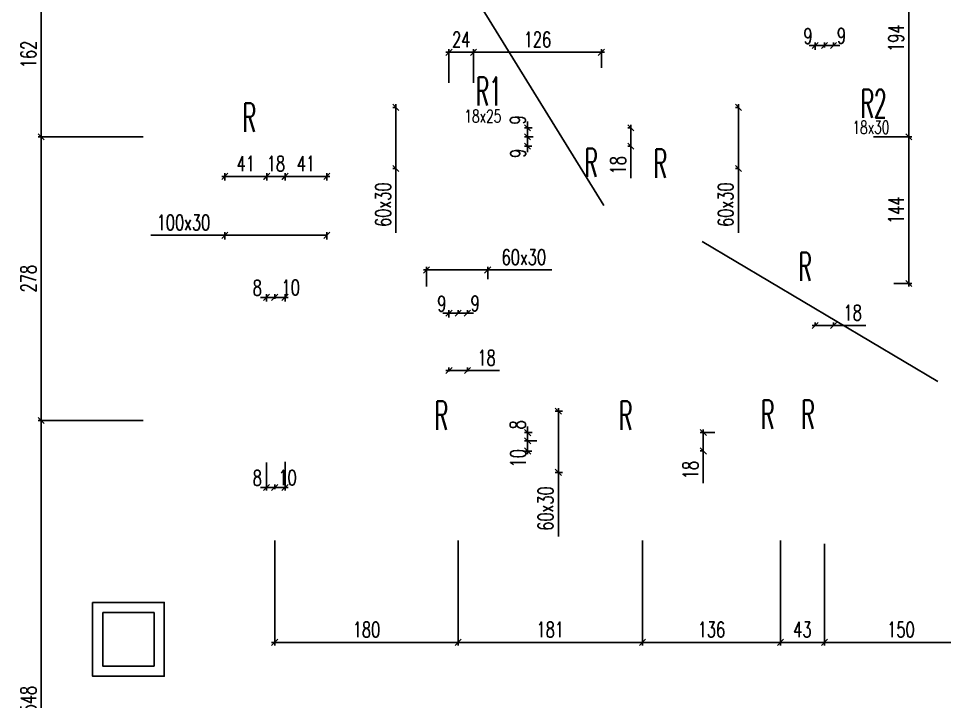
# Model space of a CAD drawing. Extents: x 307 to 786, y -197 to -94.
# Drawn here: x 365.52 to 374.61, y -110.99 to -104.28 of the extents above; entities that cross this region are included whole.
import ezdxf

# ---------------------------------------------------------------- set-up
doc = ezdxf.new("R2010")
doc.units = 0
doc.header["$LTSCALE"] = 0.5
doc.header["$MEASUREMENT"] = 0
doc.layers.get('DEFPOINTS').update_dxf_attribs({"linetype": 'CONTINUOUS'})
doc.layers.add('COTATION', color=7, linetype='CONTINUOUS')
doc.layers.add('REPERE-RAID', color=4, linetype='CONTINUOUS')
doc.styles.add('ROMANS8', font='romans.shx', dxfattribs={"width": 0.7})
doc.styles.get("Standard").update_dxf_attribs({"font": 'txt.shx'})
doc.dimstyles.new('COT50 cm', dxfattribs={"dimtxt": 0.15, "dimasz": 0.06, "dimexe": 0.03, "dimexo": 0.1, "dimgap": 0.05, "dimtad": 1, "dimdec": 0, "dimlfac": 100, "dimzin": 0, "dimdsep": 46, "dimtxsty": 'ROMANS8', "dimblk1": 'OBLIQUE', "dimblk2": 'OBLIQUE', "dimsah": 1, "dimcen": 0.03, "dimdle": 0.03, "dimclrt": 1, "dimadec": 0, "dimazin": 0, "dimtfac": 1, "dimtdec": 0, "dimtmove": 0, "dimatfit": 3, "dimfxl": 1, "dimfxlon": 1, "dimtolj": 1, "dimtzin": 0, "dimlwd": -1, "dimlwe": -1, "dimarcsym": 0})

# ---------------------------------------------------------------- blocks, each defined once
blk = doc.blocks.new('_Oblique')
at = {"layer": 'COTATION', "color": 0, "lineweight": -2}
blk.add_line((-0.5, -0.5), (0.5, 0.5), dxfattribs=at)
blk = doc.blocks.new('*D44')
at = {"layer": 'COTATION', "color": 0, "transparency": 16777216}
for p, q in [((366.7412, -108.2273), (365.7112, -108.2273)), ((365.7412, -113.7385), (365.7412, -108.1973)), ((366.7412, -113.7085), (365.7112, -113.7085))]:
    blk.add_line(p, q, dxfattribs=at)
at = {"layer": 'DEFPOINTS', "color": 0, "transparency": 16777216}
for p in [(365.7412, -108.2273), (367.9524, -108.2273), (367.9525, -113.7085)]:
    blk.add_point(p, dxfattribs=at)
at = {"layer": 'COTATION', "color": 0, "transparency": 16777216, "xscale": 0.06, "yscale": 0.06, "zscale": 0.06}
for p, rotation in [((365.7412, -108.2273), 90), ((365.7412, -113.7085), 270)]:
    blk.add_blockref('_Oblique', p, dxfattribs=dict(at, rotation=rotation))
at = {"layer": 'COTATION', "color": 1, "transparency": 16777216, "insert": (365.6162, -110.9679), "char_height": 0.15, "attachment_point": 5, "rotation": 90, "style": 'ROMANS8'}
blk.add_mtext('\\A1;548', dxfattribs=at)
blk = doc.blocks.new('*D45')
at = {"layer": 'COTATION', "color": 0, "transparency": 16777216}
for p, q in [((366.7412, -105.4451), (365.7112, -105.4451)), ((365.7412, -108.2573), (365.7412, -105.4151)), ((366.7412, -108.2273), (365.7112, -108.2273))]:
    blk.add_line(p, q, dxfattribs=at)
at = {"layer": 'DEFPOINTS', "color": 0, "transparency": 16777216}
for p in [(365.7412, -105.4451), (367.138, -105.4451), (367.9524, -108.2273)]:
    blk.add_point(p, dxfattribs=at)
at = {"layer": 'COTATION', "color": 0, "transparency": 16777216, "xscale": 0.06, "yscale": 0.06, "zscale": 0.06}
for p, rotation in [((365.7412, -105.4451), 90), ((365.7412, -108.2273), 270)]:
    blk.add_blockref('_Oblique', p, dxfattribs=dict(at, rotation=rotation))
at = {"layer": 'COTATION', "color": 1, "transparency": 16777216, "insert": (365.6162, -106.8362), "char_height": 0.15, "attachment_point": 5, "rotation": 90, "style": 'ROMANS8'}
blk.add_mtext('\\A1;278', dxfattribs=at)
blk = doc.blocks.new('*D62')
at = {"layer": 'COTATION', "color": 0, "transparency": 16777216}
for p, q in [((365.7412, -105.4751), (365.7412, -103.7978)), ((366.7412, -103.8278), (365.7112, -103.8278)), ((366.7412, -105.4451), (365.7112, -105.4451))]:
    blk.add_line(p, q, dxfattribs=at)
at = {"layer": 'DEFPOINTS', "color": 0, "transparency": 16777216}
for p in [(365.7412, -103.8278), (367.5546, -103.8278), (367.138, -105.4451)]:
    blk.add_point(p, dxfattribs=at)
at = {"layer": 'COTATION', "color": 0, "transparency": 16777216, "xscale": 0.06, "yscale": 0.06, "zscale": 0.06}
for p, rotation in [((365.7412, -103.8278), 90), ((365.7412, -105.4451), 270)]:
    blk.add_blockref('_Oblique', p, dxfattribs=dict(at, rotation=rotation))
at = {"layer": 'COTATION', "color": 1, "transparency": 16777216, "insert": (365.6162, -104.6364), "char_height": 0.15, "attachment_point": 5, "rotation": 90, "style": 'ROMANS8'}
blk.add_mtext('\\A1;162', dxfattribs=at)
blk = doc.blocks.new('*D63')
at = {"layer": 'COTATION', "color": 0, "transparency": 16777216}
for p, q in [((368.0328, -109.4055), (368.0328, -110.4355)), ((369.834, -109.4055), (369.834, -110.4355)), ((368.0028, -110.4055), (369.864, -110.4055))]:
    blk.add_line(p, q, dxfattribs=at)
at = {"layer": 'DEFPOINTS', "color": 0, "transparency": 16777216}
for p in [(368.0328, -109.1147), (369.834, -109.1147), (369.834, -110.4055)]:
    blk.add_point(p, dxfattribs=at)
at = {"layer": 'COTATION', "color": 0, "transparency": 16777216, "xscale": 0.06, "yscale": 0.06, "zscale": 0.06, "rotation": 180}
blk.add_blockref('_Oblique', (368.0328, -110.4055), dxfattribs=at)
at = {"layer": 'COTATION', "color": 0, "transparency": 16777216, "xscale": 0.06, "yscale": 0.06, "zscale": 0.06}
blk.add_blockref('_Oblique', (369.834, -110.4055), dxfattribs=at)
at = {"layer": 'COTATION', "color": 1, "transparency": 16777216, "insert": (368.9334, -110.2805), "char_height": 0.15, "attachment_point": 5, "style": 'ROMANS8'}
blk.add_mtext('\\A1;180', dxfattribs=at)
blk = doc.blocks.new('*D64')
at = {"layer": 'COTATION', "color": 0, "transparency": 16777216}
for p, q in [((369.834, -109.4055), (369.834, -110.4355)), ((371.643, -109.4055), (371.643, -110.4355)), ((369.804, -110.4055), (371.673, -110.4055))]:
    blk.add_line(p, q, dxfattribs=at)
at = {"layer": 'DEFPOINTS', "color": 0, "transparency": 16777216}
for p in [(371.643, -108.9746), (369.834, -109.1147), (371.643, -110.4055)]:
    blk.add_point(p, dxfattribs=at)
at = {"layer": 'COTATION', "color": 0, "transparency": 16777216, "xscale": 0.06, "yscale": 0.06, "zscale": 0.06, "rotation": 180}
blk.add_blockref('_Oblique', (369.834, -110.4055), dxfattribs=at)
at = {"layer": 'COTATION', "color": 0, "transparency": 16777216, "xscale": 0.06, "yscale": 0.06, "zscale": 0.06}
blk.add_blockref('_Oblique', (371.643, -110.4055), dxfattribs=at)
at = {"layer": 'COTATION', "color": 1, "transparency": 16777216, "insert": (370.7385, -110.2805), "char_height": 0.15, "attachment_point": 5, "style": 'ROMANS8'}
blk.add_mtext('\\A1;181', dxfattribs=at)
blk = doc.blocks.new('*D65')
at = {"layer": 'COTATION', "color": 0, "transparency": 16777216}
for p, q in [((371.643, -109.4055), (371.643, -110.4355)), ((372.998, -109.4055), (372.998, -110.4355)), ((371.613, -110.4055), (373.028, -110.4055))]:
    blk.add_line(p, q, dxfattribs=at)
at = {"layer": 'DEFPOINTS', "color": 0, "transparency": 16777216}
for p in [(371.643, -108.9746), (372.998, -108.9745), (372.998, -110.4055)]:
    blk.add_point(p, dxfattribs=at)
at = {"layer": 'COTATION', "color": 0, "transparency": 16777216, "xscale": 0.06, "yscale": 0.06, "zscale": 0.06, "rotation": 180}
blk.add_blockref('_Oblique', (371.643, -110.4055), dxfattribs=at)
at = {"layer": 'COTATION', "color": 0, "transparency": 16777216, "xscale": 0.06, "yscale": 0.06, "zscale": 0.06}
blk.add_blockref('_Oblique', (372.998, -110.4055), dxfattribs=at)
at = {"layer": 'COTATION', "color": 1, "transparency": 16777216, "insert": (372.3205, -110.2805), "char_height": 0.15, "attachment_point": 5, "style": 'ROMANS8'}
blk.add_mtext('\\A1;136', dxfattribs=at)
blk = doc.blocks.new('*D66')
at = {"layer": 'COTATION', "color": 0, "transparency": 16777216}
for p, q in [((373.4299, -109.4397), (373.4299, -110.4355)), ((374.9328, -109.4055), (374.9328, -110.4355)), ((373.3999, -110.4055), (374.9628, -110.4055))]:
    blk.add_line(p, q, dxfattribs=at)
at = {"layer": 'DEFPOINTS', "color": 0, "transparency": 16777216}
for p in [(374.9328, -109.0096), (373.4299, -109.3397), (374.9328, -110.4055)]:
    blk.add_point(p, dxfattribs=at)
at = {"layer": 'COTATION', "color": 0, "transparency": 16777216, "xscale": 0.06, "yscale": 0.06, "zscale": 0.06, "rotation": 180}
blk.add_blockref('_Oblique', (373.4299, -110.4055), dxfattribs=at)
at = {"layer": 'COTATION', "color": 0, "transparency": 16777216, "xscale": 0.06, "yscale": 0.06, "zscale": 0.06}
blk.add_blockref('_Oblique', (374.9328, -110.4055), dxfattribs=at)
at = {"layer": 'COTATION', "color": 1, "transparency": 16777216, "insert": (374.1813, -110.2805), "char_height": 0.15, "attachment_point": 5, "style": 'ROMANS8'}
blk.add_mtext('\\A1;150', dxfattribs=at)
blk = doc.blocks.new('*D189')
at = {"layer": 'COTATION', "color": 0, "transparency": 16777216}
for p, q in [((370.8577, -108.1373), (370.7877, -108.1373)), ((370.8177, -108.1073), (370.8177, -108.7373)), ((370.8577, -108.7373), (370.7877, -108.7373)), ((370.8177, -108.7373), (370.8177, -109.3673))]:
    blk.add_line(p, q, dxfattribs=at)
at = {"layer": 'DEFPOINTS', "color": 0, "transparency": 16777216}
for p in [(371.0976, -108.1373), (370.8177, -108.7373), (371.1683, -108.7373)]:
    blk.add_point(p, dxfattribs=at)
at = {"layer": 'COTATION', "color": 0, "transparency": 16777216, "xscale": 0.06, "yscale": 0.06, "zscale": 0.06}
for p, rotation in [((370.8177, -108.1373), 90), ((370.8177, -108.7373), 270)]:
    blk.add_blockref('_Oblique', p, dxfattribs=dict(at, rotation=rotation))
at = {"layer": 'COTATION', "color": 1, "transparency": 16777216, "insert": (370.6927, -109.0923), "char_height": 0.15, "attachment_point": 5, "rotation": 90, "style": 'ROMANS8'}
blk.add_mtext('\\A1;60x30', dxfattribs=at)
blk = doc.blocks.new('*D190')
at = {"layer": 'COTATION', "color": 0, "transparency": 16777216}
for p, q in [((369.744, -107.7478), (369.744, -107.7077)), ((369.9248, -107.7478), (369.9248, -107.7077)), ((369.714, -107.7377), (369.9248, -107.7377)), ((369.9248, -107.7377), (370.2398, -107.7377))]:
    blk.add_line(p, q, dxfattribs=at)
at = {"layer": 'DEFPOINTS', "color": 0, "transparency": 16777216}
for p in [(369.9248, -107.7377), (369.744, -107.8478), (369.9248, -107.8478)]:
    blk.add_point(p, dxfattribs=at)
at = {"layer": 'COTATION', "color": 0, "transparency": 16777216, "xscale": 0.06, "yscale": 0.06, "zscale": 0.06, "rotation": 180}
blk.add_blockref('_Oblique', (369.744, -107.7377), dxfattribs=at)
at = {"layer": 'COTATION', "color": 0, "transparency": 16777216, "xscale": 0.06, "yscale": 0.06, "zscale": 0.06}
blk.add_blockref('_Oblique', (369.9248, -107.7377), dxfattribs=at)
at = {"layer": 'COTATION', "color": 1, "transparency": 16777216, "insert": (370.1123, -107.6127), "char_height": 0.15, "attachment_point": 5, "style": 'ROMANS8'}
blk.add_mtext('\\A1;18', dxfattribs=at)
blk = doc.blocks.new('*D191')
at = {"layer": 'COTATION', "color": 0, "transparency": 16777216}
for p, q in [((371.5293, -105.3548), (371.4993, -105.3548)), ((371.5293, -105.3248), (371.5293, -105.5353)), ((371.5293, -105.5353), (371.4993, -105.5353)), ((371.5293, -105.5353), (371.5293, -105.8503))]:
    blk.add_line(p, q, dxfattribs=at)
at = {"layer": 'DEFPOINTS', "color": 0, "transparency": 16777216}
for p in [(371.5956, -105.3548), (371.5293, -105.5353), (371.5957, -105.5353)]:
    blk.add_point(p, dxfattribs=at)
at = {"layer": 'COTATION', "color": 0, "transparency": 16777216, "xscale": 0.06, "yscale": 0.06, "zscale": 0.06}
for p, rotation in [((371.5293, -105.3548), 90), ((371.5293, -105.5353), 270)]:
    blk.add_blockref('_Oblique', p, dxfattribs=dict(at, rotation=rotation))
at = {"layer": 'COTATION', "color": 1, "transparency": 16777216, "insert": (371.4043, -105.7228), "char_height": 0.15, "attachment_point": 5, "rotation": 90, "style": 'ROMANS8'}
blk.add_mtext('\\A1;18', dxfattribs=at)
blk = doc.blocks.new('*D192')
at = {"layer": 'COTATION', "color": 0, "transparency": 16777216}
for p, q in [((373.3399, -107.2955), (373.3399, -107.2655)), ((373.5199, -107.2955), (373.5199, -107.2655)), ((373.3099, -107.2955), (373.5199, -107.2955)), ((373.5199, -107.2955), (373.8349, -107.2955))]:
    blk.add_line(p, q, dxfattribs=at)
at = {"layer": 'DEFPOINTS', "color": 0, "transparency": 16777216}
for p in [(373.3399, -107.3565), (373.5199, -107.2955), (373.5199, -107.3565)]:
    blk.add_point(p, dxfattribs=at)
at = {"layer": 'COTATION', "color": 0, "transparency": 16777216, "xscale": 0.06, "yscale": 0.06, "zscale": 0.06, "rotation": 180}
blk.add_blockref('_Oblique', (373.3399, -107.2955), dxfattribs=at)
at = {"layer": 'COTATION', "color": 0, "transparency": 16777216, "xscale": 0.06, "yscale": 0.06, "zscale": 0.06}
blk.add_blockref('_Oblique', (373.5199, -107.2955), dxfattribs=at)
at = {"layer": 'COTATION', "color": 1, "transparency": 16777216, "insert": (373.7074, -107.1705), "char_height": 0.15, "attachment_point": 5, "style": 'ROMANS8'}
blk.add_mtext('\\A1;18', dxfattribs=at)
blk = doc.blocks.new('*D193')
at = {"layer": 'COTATION', "color": 0, "transparency": 16777216}
for p, q in [((372.3528, -108.3471), (372.2106, -108.3471)), ((372.2406, -108.3171), (372.2406, -108.5275)), ((372.2406, -108.5275), (372.2106, -108.5275)), ((372.2406, -108.5275), (372.2406, -108.8425))]:
    blk.add_line(p, q, dxfattribs=at)
at = {"layer": 'DEFPOINTS', "color": 0, "transparency": 16777216}
for p in [(372.4528, -108.3471), (372.2406, -108.5275), (372.3343, -108.5275)]:
    blk.add_point(p, dxfattribs=at)
at = {"layer": 'COTATION', "color": 0, "transparency": 16777216, "xscale": 0.06, "yscale": 0.06, "zscale": 0.06}
for p, rotation in [((372.2406, -108.3471), 90), ((372.2406, -108.5275), 270)]:
    blk.add_blockref('_Oblique', p, dxfattribs=dict(at, rotation=rotation))
at = {"layer": 'COTATION', "color": 1, "transparency": 16777216, "insert": (372.1156, -108.715), "char_height": 0.15, "attachment_point": 5, "rotation": 90, "style": 'ROMANS8'}
blk.add_mtext('\\A1;18', dxfattribs=at)
blk = doc.blocks.new('*D197')
at = {"layer": 'COTATION', "color": 0, "transparency": 16777216}
for p, q in [((369.2227, -105.1551), (369.1927, -105.1551)), ((369.2227, -105.1251), (369.2227, -105.7553)), ((369.2227, -105.7553), (369.1927, -105.7553)), ((369.2227, -105.7553), (369.2227, -106.3853))]:
    blk.add_line(p, q, dxfattribs=at)
at = {"layer": 'DEFPOINTS', "color": 0, "transparency": 16777216}
for p in [(369.2962, -105.1551), (369.2227, -105.7553), (369.2961, -105.7553)]:
    blk.add_point(p, dxfattribs=at)
at = {"layer": 'COTATION', "color": 0, "transparency": 16777216, "xscale": 0.06, "yscale": 0.06, "zscale": 0.06}
for p, rotation in [((369.2227, -105.1551), 90), ((369.2227, -105.7553), 270)]:
    blk.add_blockref('_Oblique', p, dxfattribs=dict(at, rotation=rotation))
at = {"layer": 'COTATION', "color": 1, "transparency": 16777216, "insert": (369.0977, -106.1103), "char_height": 0.15, "attachment_point": 5, "rotation": 90, "style": 'ROMANS8'}
blk.add_mtext('\\A1;60x30', dxfattribs=at)
blk = doc.blocks.new('*D198')
at = {"layer": 'COTATION', "color": 0, "transparency": 16777216}
for p, q in [((369.524, -106.9135), (369.524, -106.7208)), ((370.1241, -106.8413), (370.1241, -106.7208)), ((369.494, -106.7508), (370.1241, -106.7508)), ((370.1241, -106.7508), (370.7541, -106.7508))]:
    blk.add_line(p, q, dxfattribs=at)
at = {"layer": 'DEFPOINTS', "color": 0, "transparency": 16777216}
for p in [(370.1241, -106.7508), (370.1241, -106.9413), (369.524, -107.0135)]:
    blk.add_point(p, dxfattribs=at)
at = {"layer": 'COTATION', "color": 0, "transparency": 16777216, "xscale": 0.06, "yscale": 0.06, "zscale": 0.06}
for p, rotation in [((369.524, -106.7508), 179.9999999999768), ((370.1241, -106.7508), 359.9999999999768)]:
    blk.add_blockref('_Oblique', p, dxfattribs=dict(at, rotation=rotation))
at = {"layer": 'COTATION', "color": 1, "transparency": 16777216, "insert": (370.4791, -106.6258), "char_height": 0.15, "attachment_point": 5, "style": 'ROMANS8'}
blk.add_mtext('\\A1;60x30', dxfattribs=at)
blk = doc.blocks.new('*D201')
at = {"layer": 'COTATION', "color": 0, "transparency": 16777216}
for p, q in [((372.5852, -105.1551), (372.5552, -105.1551)), ((372.5852, -105.1251), (372.5852, -105.7553)), ((372.5852, -105.7553), (372.5552, -105.7553)), ((372.5852, -105.7553), (372.5852, -106.3853))]:
    blk.add_line(p, q, dxfattribs=at)
at = {"layer": 'DEFPOINTS', "color": 0, "transparency": 16777216}
for p in [(372.6587, -105.1551), (372.5852, -105.7553), (372.6587, -105.7553)]:
    blk.add_point(p, dxfattribs=at)
at = {"layer": 'COTATION', "color": 0, "transparency": 16777216, "xscale": 0.06, "yscale": 0.06, "zscale": 0.06}
for p, rotation in [((372.5852, -105.1551), 90), ((372.5852, -105.7553), 270)]:
    blk.add_blockref('_Oblique', p, dxfattribs=dict(at, rotation=rotation))
at = {"layer": 'COTATION', "color": 1, "transparency": 16777216, "insert": (372.4602, -106.1103), "char_height": 0.15, "attachment_point": 5, "rotation": 90, "style": 'ROMANS8'}
blk.add_mtext('\\A1;60x30', dxfattribs=at)
blk = doc.blocks.new('*D227')
at = {"layer": 'COTATION', "color": 0, "transparency": 16777216}
for p, q in [((374.1101, -103.5078), (374.288, -103.5078)), ((374.258, -103.4778), (374.258, -105.4751)), ((373.9122, -105.4451), (374.288, -105.4451))]:
    blk.add_line(p, q, dxfattribs=at)
at = {"layer": 'DEFPOINTS', "color": 0, "transparency": 16777216}
for p in [(374.0101, -103.5078), (373.8122, -105.4451), (374.258, -105.4451)]:
    blk.add_point(p, dxfattribs=at)
at = {"layer": 'COTATION', "color": 0, "transparency": 16777216, "xscale": 0.06, "yscale": 0.06, "zscale": 0.06}
for p, rotation in [((374.258, -103.5078), 90), ((374.258, -105.4451), 270)]:
    blk.add_blockref('_Oblique', p, dxfattribs=dict(at, rotation=rotation))
at = {"layer": 'COTATION', "color": 1, "transparency": 16777216, "insert": (374.133, -104.4765), "char_height": 0.15, "attachment_point": 5, "rotation": 90, "style": 'ROMANS8'}
blk.add_mtext('\\A1;194', dxfattribs=at)
blk = doc.blocks.new('*D230')
at = {"layer": 'COTATION', "color": 0, "transparency": 16777216}
for p, q in [((373.3399, -104.5901), (373.3399, -104.5187)), ((373.4299, -104.5663), (373.4299, -104.5187)), ((373.3399, -104.5487), (373.2799, -104.5487)), ((373.4299, -104.5487), (373.3399, -104.5487)), ((373.4299, -104.5487), (373.4899, -104.5487))]:
    blk.add_line(p, q, dxfattribs=at)
at = {"layer": 'DEFPOINTS', "color": 0, "transparency": 16777216}
for p in [(373.3399, -104.5487), (373.3399, -104.6901), (373.4299, -104.6663)]:
    blk.add_point(p, dxfattribs=at)
at = {"layer": 'COTATION', "color": 0, "transparency": 16777216, "xscale": 0.06, "yscale": 0.06, "zscale": 0.06}
blk.add_blockref('_Oblique', (373.3399, -104.5487), dxfattribs=at)
at = {"layer": 'COTATION', "color": 0, "transparency": 16777216, "xscale": 0.06, "yscale": 0.06, "zscale": 0.06, "rotation": 180}
blk.add_blockref('_Oblique', (373.4299, -104.5487), dxfattribs=at)
at = {"layer": 'COTATION', "color": 1, "transparency": 16777216, "insert": (373.2689, -104.4551), "char_height": 0.15, "attachment_point": 5, "style": 'ROMANS8'}
blk.add_mtext('\\A1;9', dxfattribs=at)
blk = doc.blocks.new('*D231')
at = {"layer": 'COTATION', "color": 0, "transparency": 16777216}
for p, q in [((373.4299, -104.5663), (373.4299, -104.5187)), ((373.5199, -104.5487), (373.5199, -104.5187)), ((373.4299, -104.5487), (373.3699, -104.5487)), ((373.4299, -104.5487), (373.5199, -104.5487)), ((373.5199, -104.5487), (373.5799, -104.5487))]:
    blk.add_line(p, q, dxfattribs=at)
at = {"layer": 'DEFPOINTS', "color": 0, "transparency": 16777216}
for p in [(373.5199, -104.5487), (373.5199, -104.6224), (373.4299, -104.6663)]:
    blk.add_point(p, dxfattribs=at)
at = {"layer": 'COTATION', "color": 0, "transparency": 16777216, "xscale": 0.06, "yscale": 0.06, "zscale": 0.06}
blk.add_blockref('_Oblique', (373.4299, -104.5487), dxfattribs=at)
at = {"layer": 'COTATION', "color": 0, "transparency": 16777216, "xscale": 0.06, "yscale": 0.06, "zscale": 0.06, "rotation": 180}
blk.add_blockref('_Oblique', (373.5199, -104.5487), dxfattribs=at)
at = {"layer": 'COTATION', "color": 1, "transparency": 16777216, "insert": (373.597, -104.4522), "char_height": 0.15, "attachment_point": 5, "style": 'ROMANS8'}
blk.add_mtext('\\A1;9', dxfattribs=at)
blk = doc.blocks.new('*D232')
at = {"layer": 'COTATION', "color": 0, "transparency": 16777216}
for p, q in [((369.744, -107.1756), (369.684, -107.1756)), ((369.744, -107.217), (369.744, -107.1456)), ((369.834, -107.1756), (369.744, -107.1756)), ((369.834, -107.1756), (369.834, -107.1456)), ((369.834, -107.1756), (369.894, -107.1756))]:
    blk.add_line(p, q, dxfattribs=at)
at = {"layer": 'DEFPOINTS', "color": 0, "transparency": 16777216}
for p in [(369.744, -107.1756), (369.744, -107.317), (369.834, -107.2749)]:
    blk.add_point(p, dxfattribs=at)
at = {"layer": 'COTATION', "color": 0, "transparency": 16777216, "xscale": 0.06, "yscale": 0.06, "zscale": 0.06}
blk.add_blockref('_Oblique', (369.744, -107.1756), dxfattribs=at)
at = {"layer": 'COTATION', "color": 0, "transparency": 16777216, "xscale": 0.06, "yscale": 0.06, "zscale": 0.06, "rotation": 180}
blk.add_blockref('_Oblique', (369.834, -107.1756), dxfattribs=at)
at = {"layer": 'COTATION', "color": 1, "transparency": 16777216, "insert": (369.673, -107.082), "char_height": 0.15, "attachment_point": 5, "style": 'ROMANS8'}
blk.add_mtext('\\A1;9', dxfattribs=at)
blk = doc.blocks.new('*D233')
at = {"layer": 'COTATION', "color": 0, "transparency": 16777216}
for p, q in [((369.834, -107.1756), (369.774, -107.1756)), ((369.834, -107.1756), (369.834, -107.1456)), ((369.834, -107.1756), (369.9241, -107.1756)), ((369.9241, -107.1756), (369.9241, -107.1456)), ((369.9241, -107.1756), (369.9841, -107.1756))]:
    blk.add_line(p, q, dxfattribs=at)
at = {"layer": 'DEFPOINTS', "color": 0, "transparency": 16777216}
for p in [(369.9241, -107.1756), (369.9241, -107.2493), (369.834, -107.2749)]:
    blk.add_point(p, dxfattribs=at)
at = {"layer": 'COTATION', "color": 0, "transparency": 16777216, "xscale": 0.06, "yscale": 0.06, "zscale": 0.06}
blk.add_blockref('_Oblique', (369.834, -107.1756), dxfattribs=at)
at = {"layer": 'COTATION', "color": 0, "transparency": 16777216, "xscale": 0.06, "yscale": 0.06, "zscale": 0.06, "rotation": 180}
blk.add_blockref('_Oblique', (369.9241, -107.1756), dxfattribs=at)
at = {"layer": 'COTATION', "color": 1, "transparency": 16777216, "insert": (370.0011, -107.0791), "char_height": 0.15, "attachment_point": 5, "style": 'ROMANS8'}
blk.add_mtext('\\A1;9', dxfattribs=at)
blk = doc.blocks.new('*D234')
at = {"layer": 'COTATION', "color": 0, "transparency": 16777216}
for p, q in [((367.9529, -107.0611), (367.9529, -106.9897)), ((368.0328, -107.0357), (368.0328, -106.9897)), ((367.9529, -107.0197), (367.8929, -107.0197)), ((368.0328, -107.0197), (367.9529, -107.0197)), ((368.0328, -107.0197), (368.0928, -107.0197))]:
    blk.add_line(p, q, dxfattribs=at)
at = {"layer": 'DEFPOINTS', "color": 0, "transparency": 16777216}
for p in [(367.9529, -107.0197), (367.9529, -107.1611), (368.0328, -107.1357)]:
    blk.add_point(p, dxfattribs=at)
at = {"layer": 'COTATION', "color": 0, "transparency": 16777216, "xscale": 0.06, "yscale": 0.06, "zscale": 0.06}
blk.add_blockref('_Oblique', (367.9529, -107.0197), dxfattribs=at)
at = {"layer": 'COTATION', "color": 0, "transparency": 16777216, "xscale": 0.06, "yscale": 0.06, "zscale": 0.06, "rotation": 180}
blk.add_blockref('_Oblique', (368.0328, -107.0197), dxfattribs=at)
at = {"layer": 'COTATION', "color": 1, "transparency": 16777216, "insert": (367.8618, -106.9261), "char_height": 0.15, "attachment_point": 5, "style": 'ROMANS8'}
blk.add_mtext('\\A1;8', dxfattribs=at)
blk = doc.blocks.new('*D235')
at = {"layer": 'COTATION', "color": 0, "transparency": 16777216}
for p, q in [((368.0328, -107.0357), (368.0328, -106.9897)), ((368.1342, -107.0619), (368.1342, -106.9897)), ((368.0028, -107.0197), (368.1642, -107.0197))]:
    blk.add_line(p, q, dxfattribs=at)
at = {"layer": 'DEFPOINTS', "color": 0, "transparency": 16777216}
for p in [(368.1342, -107.0197), (368.0328, -107.1357), (368.1342, -107.1619)]:
    blk.add_point(p, dxfattribs=at)
at = {"layer": 'COTATION', "color": 0, "transparency": 16777216, "xscale": 0.06, "yscale": 0.06, "zscale": 0.06, "rotation": 180}
blk.add_blockref('_Oblique', (368.0328, -107.0197), dxfattribs=at)
at = {"layer": 'COTATION', "color": 0, "transparency": 16777216, "xscale": 0.06, "yscale": 0.06, "zscale": 0.06}
blk.add_blockref('_Oblique', (368.1342, -107.0197), dxfattribs=at)
at = {"layer": 'COTATION', "color": 1, "transparency": 16777216, "insert": (368.19, -106.9233), "char_height": 0.15, "attachment_point": 5, "style": 'ROMANS8'}
blk.add_mtext('\\A1;10', dxfattribs=at)
blk = doc.blocks.new('*D236')
at = {"layer": 'COTATION', "color": 0, "transparency": 16777216}
for p, q in [((370.571, -105.4451), (370.4858, -105.4451)), ((370.5158, -105.4451), (370.5158, -105.3851)), ((370.5158, -105.4451), (370.5158, -105.5354)), ((370.5572, -105.5354), (370.4858, -105.5354)), ((370.5158, -105.5354), (370.5158, -105.5954))]:
    blk.add_line(p, q, dxfattribs=at)
at = {"layer": 'DEFPOINTS', "color": 0, "transparency": 16777216}
for p in [(370.671, -105.4451), (370.5158, -105.5354), (370.6572, -105.5354)]:
    blk.add_point(p, dxfattribs=at)
at = {"layer": 'COTATION', "color": 0, "transparency": 16777216, "xscale": 0.06, "yscale": 0.06, "zscale": 0.06}
for p, rotation in [((370.5158, -105.4451), 270), ((370.5158, -105.5354), 90)]:
    blk.add_blockref('_Oblique', p, dxfattribs=dict(at, rotation=rotation))
at = {"layer": 'COTATION', "color": 1, "transparency": 16777216, "insert": (370.4222, -105.6064), "char_height": 0.15, "attachment_point": 5, "rotation": 90, "style": 'ROMANS8'}
blk.add_mtext('\\A1;9', dxfattribs=at)
blk = doc.blocks.new('*D237')
at = {"layer": 'COTATION', "color": 0, "transparency": 16777216}
for p, q in [((370.5598, -105.3549), (370.4858, -105.3549)), ((370.5158, -105.3549), (370.5158, -105.2949)), ((370.5158, -105.4451), (370.5158, -105.3549)), ((370.571, -105.4451), (370.4858, -105.4451)), ((370.5158, -105.4451), (370.5158, -105.5051))]:
    blk.add_line(p, q, dxfattribs=at)
at = {"layer": 'DEFPOINTS', "color": 0, "transparency": 16777216}
for p in [(370.5158, -105.3549), (370.6598, -105.3549), (370.671, -105.4451)]:
    blk.add_point(p, dxfattribs=at)
at = {"layer": 'COTATION', "color": 0, "transparency": 16777216, "xscale": 0.06, "yscale": 0.06, "zscale": 0.06}
for p, rotation in [((370.5158, -105.3549), 270), ((370.5158, -105.4451), 90)]:
    blk.add_blockref('_Oblique', p, dxfattribs=dict(at, rotation=rotation))
at = {"layer": 'COTATION', "color": 1, "transparency": 16777216, "insert": (370.4194, -105.2783), "char_height": 0.15, "attachment_point": 5, "rotation": 90, "style": 'ROMANS8'}
blk.add_mtext('\\A1;9', dxfattribs=at)
blk = doc.blocks.new('*D238')
at = {"layer": 'COTATION', "color": 0, "transparency": 16777216}
for p, q in [((370.607, -108.4273), (370.486, -108.4273)), ((370.516, -108.3973), (370.516, -108.5578)), ((370.5574, -108.5278), (370.486, -108.5278))]:
    blk.add_line(p, q, dxfattribs=at)
at = {"layer": 'DEFPOINTS', "color": 0, "transparency": 16777216}
for p in [(370.707, -108.4273), (370.516, -108.5278), (370.6574, -108.5278)]:
    blk.add_point(p, dxfattribs=at)
at = {"layer": 'COTATION', "color": 0, "transparency": 16777216, "xscale": 0.06, "yscale": 0.06, "zscale": 0.06}
for p, rotation in [((370.516, -108.4273), 90), ((370.516, -108.5278), 270)]:
    blk.add_blockref('_Oblique', p, dxfattribs=dict(at, rotation=rotation))
at = {"layer": 'COTATION', "color": 1, "transparency": 16777216, "insert": (370.4224, -108.5988), "char_height": 0.15, "attachment_point": 5, "rotation": 90, "style": 'ROMANS8'}
blk.add_mtext('\\A1;10', dxfattribs=at)
blk = doc.blocks.new('*D239')
at = {"layer": 'COTATION', "color": 0, "transparency": 16777216}
for p, q in [((370.56, -108.3472), (370.486, -108.3472)), ((370.516, -108.3472), (370.516, -108.2872)), ((370.516, -108.4273), (370.516, -108.3472)), ((370.607, -108.4273), (370.486, -108.4273)), ((370.516, -108.4273), (370.516, -108.4873))]:
    blk.add_line(p, q, dxfattribs=at)
at = {"layer": 'DEFPOINTS', "color": 0, "transparency": 16777216}
for p in [(370.516, -108.3472), (370.66, -108.3472), (370.707, -108.4273)]:
    blk.add_point(p, dxfattribs=at)
at = {"layer": 'COTATION', "color": 0, "transparency": 16777216, "xscale": 0.06, "yscale": 0.06, "zscale": 0.06}
for p, rotation in [((370.516, -108.3472), 270), ((370.516, -108.4273), 90)]:
    blk.add_blockref('_Oblique', p, dxfattribs=dict(at, rotation=rotation))
at = {"layer": 'COTATION', "color": 1, "transparency": 16777216, "insert": (370.4195, -108.2706), "char_height": 0.15, "attachment_point": 5, "rotation": 90, "style": 'ROMANS8'}
blk.add_mtext('\\A1;8', dxfattribs=at)
blk = doc.blocks.new('*D418')
at = {"layer": 'COTATION', "color": 0, "transparency": 16777216}
for p, q in [((367.5443, -106.4104), (366.8173, -106.4104)), ((368.5444, -106.4104), (367.5143, -106.4104)), ((367.5443, -106.4504), (367.5443, -106.3804)), ((368.5444, -106.4504), (368.5444, -106.3804))]:
    blk.add_line(p, q, dxfattribs=at)
at = {"layer": 'DEFPOINTS', "color": 0, "transparency": 16777216}
for p in [(368.5444, -106.4104), (367.5443, -106.7421), (368.5444, -106.7667)]:
    blk.add_point(p, dxfattribs=at)
at = {"layer": 'COTATION', "color": 0, "transparency": 16777216, "xscale": 0.06, "yscale": 0.06, "zscale": 0.06, "rotation": 180}
blk.add_blockref('_Oblique', (367.5443, -106.4104), dxfattribs=at)
at = {"layer": 'COTATION', "color": 0, "transparency": 16777216, "xscale": 0.06, "yscale": 0.06, "zscale": 0.06}
blk.add_blockref('_Oblique', (368.5444, -106.4104), dxfattribs=at)
at = {"layer": 'COTATION', "color": 1, "transparency": 16777216, "insert": (367.1373, -106.2854), "char_height": 0.15, "attachment_point": 5, "style": 'ROMANS8'}
blk.add_mtext('\\A1;100x30', dxfattribs=at)
blk = doc.blocks.new('*D419')
at = {"layer": 'COTATION', "color": 0, "transparency": 16777216}
for p, q in [((367.9546, -105.8637), (367.9546, -105.8024)), ((368.1346, -105.8324), (368.1346, -105.8024)), ((367.9246, -105.8324), (368.1646, -105.8324))]:
    blk.add_line(p, q, dxfattribs=at)
at = {"layer": 'DEFPOINTS', "color": 0, "transparency": 16777216}
for p in [(368.1346, -105.8324), (367.9546, -105.9637), (368.1346, -105.9274)]:
    blk.add_point(p, dxfattribs=at)
at = {"layer": 'COTATION', "color": 0, "transparency": 16777216, "xscale": 0.06, "yscale": 0.06, "zscale": 0.06, "rotation": 180}
blk.add_blockref('_Oblique', (367.9546, -105.8324), dxfattribs=at)
at = {"layer": 'COTATION', "color": 0, "transparency": 16777216, "xscale": 0.06, "yscale": 0.06, "zscale": 0.06}
blk.add_blockref('_Oblique', (368.1346, -105.8324), dxfattribs=at)
at = {"layer": 'COTATION', "color": 1, "transparency": 16777216, "insert": (368.0446, -105.7074), "char_height": 0.15, "attachment_point": 5, "style": 'ROMANS8'}
blk.add_mtext('\\A1;18', dxfattribs=at)
blk = doc.blocks.new('*D420')
at = {"layer": 'COTATION', "color": 0, "transparency": 16777216}
for p, q in [((367.5443, -105.8724), (367.5443, -105.8024)), ((367.9544, -105.8724), (367.9544, -105.8024)), ((367.9844, -105.8324), (367.5143, -105.8324))]:
    blk.add_line(p, q, dxfattribs=at)
at = {"layer": 'DEFPOINTS', "color": 0, "transparency": 16777216}
for p in [(367.5443, -105.8324), (367.9544, -105.9977), (367.5443, -106.1443)]:
    blk.add_point(p, dxfattribs=at)
at = {"layer": 'COTATION', "color": 0, "transparency": 16777216, "xscale": 0.06, "yscale": 0.06, "zscale": 0.06, "rotation": 180}
blk.add_blockref('_Oblique', (367.5443, -105.8324), dxfattribs=at)
at = {"layer": 'COTATION', "color": 0, "transparency": 16777216, "xscale": 0.06, "yscale": 0.06, "zscale": 0.06}
blk.add_blockref('_Oblique', (367.9544, -105.8324), dxfattribs=at)
at = {"layer": 'COTATION', "color": 1, "transparency": 16777216, "insert": (367.7494, -105.7074), "char_height": 0.15, "attachment_point": 5, "style": 'ROMANS8'}
blk.add_mtext('\\A1;41', dxfattribs=at)
blk = doc.blocks.new('*D421')
at = {"layer": 'COTATION', "color": 0, "transparency": 16777216}
for p, q in [((368.1344, -105.8724), (368.1344, -105.8024)), ((368.5445, -105.8724), (368.5445, -105.8024)), ((368.1044, -105.8324), (368.5745, -105.8324))]:
    blk.add_line(p, q, dxfattribs=at)
at = {"layer": 'DEFPOINTS', "color": 0, "transparency": 16777216}
for p in [(368.5445, -105.8324), (368.1344, -105.9855), (368.5445, -106.1234)]:
    blk.add_point(p, dxfattribs=at)
at = {"layer": 'COTATION', "color": 0, "transparency": 16777216, "xscale": 0.06, "yscale": 0.06, "zscale": 0.06, "rotation": 180}
blk.add_blockref('_Oblique', (368.1344, -105.8324), dxfattribs=at)
at = {"layer": 'COTATION', "color": 0, "transparency": 16777216, "xscale": 0.06, "yscale": 0.06, "zscale": 0.06}
blk.add_blockref('_Oblique', (368.5445, -105.8324), dxfattribs=at)
at = {"layer": 'COTATION', "color": 1, "transparency": 16777216, "insert": (368.3394, -105.7074), "char_height": 0.15, "attachment_point": 5, "style": 'ROMANS8'}
blk.add_mtext('\\A1;41', dxfattribs=at)
blk = doc.blocks.new('*D463')
at = {"layer": 'COTATION', "color": 0, "transparency": 16777216}
for p, q in [((367.9529, -108.6392), (367.9529, -108.9156)), ((367.9529, -108.8856), (367.8929, -108.8856)), ((368.0328, -108.8856), (367.9529, -108.8856)), ((368.0328, -108.9016), (368.0328, -108.8556)), ((368.0328, -108.8856), (368.0928, -108.8856))]:
    blk.add_line(p, q, dxfattribs=at)
at = {"layer": 'DEFPOINTS', "color": 0, "transparency": 16777216}
for p in [(367.9529, -108.5392), (367.9529, -108.8856), (368.0328, -109.0016)]:
    blk.add_point(p, dxfattribs=at)
at = {"layer": 'COTATION', "color": 0, "transparency": 16777216, "xscale": 0.06, "yscale": 0.06, "zscale": 0.06}
blk.add_blockref('_Oblique', (367.9529, -108.8856), dxfattribs=at)
at = {"layer": 'COTATION', "color": 0, "transparency": 16777216, "xscale": 0.06, "yscale": 0.06, "zscale": 0.06, "rotation": 180}
blk.add_blockref('_Oblique', (368.0328, -108.8856), dxfattribs=at)
at = {"layer": 'COTATION', "color": 1, "transparency": 16777216, "insert": (367.8618, -108.792), "char_height": 0.15, "attachment_point": 5, "style": 'ROMANS8'}
blk.add_mtext('\\A1;8', dxfattribs=at)
blk = doc.blocks.new('*D464')
at = {"layer": 'COTATION', "color": 0, "transparency": 16777216}
for p, q in [((368.1342, -108.6354), (368.1342, -108.9156)), ((368.0028, -108.8856), (368.1642, -108.8856)), ((368.0328, -108.9016), (368.0328, -108.8556))]:
    blk.add_line(p, q, dxfattribs=at)
at = {"layer": 'DEFPOINTS', "color": 0, "transparency": 16777216}
for p in [(368.1342, -108.5354), (368.1342, -108.8856), (368.0328, -109.0016)]:
    blk.add_point(p, dxfattribs=at)
at = {"layer": 'COTATION', "color": 0, "transparency": 16777216, "xscale": 0.06, "yscale": 0.06, "zscale": 0.06, "rotation": 180}
blk.add_blockref('_Oblique', (368.0328, -108.8856), dxfattribs=at)
at = {"layer": 'COTATION', "color": 0, "transparency": 16777216, "xscale": 0.06, "yscale": 0.06, "zscale": 0.06}
blk.add_blockref('_Oblique', (368.1342, -108.8856), dxfattribs=at)
at = {"layer": 'COTATION', "color": 1, "transparency": 16777216, "insert": (368.1593, -108.7892), "char_height": 0.15, "attachment_point": 5, "style": 'ROMANS8'}
blk.add_mtext('\\A1;10', dxfattribs=at)
blk = doc.blocks.new('*D1394')
at = {"layer": 'COTATION', "color": 0, "transparency": 16777216}
for p, q in [((369.714, -104.6144), (370.0147, -104.6144)), ((369.744, -104.9144), (369.744, -104.5844)), ((369.9847, -104.9144), (369.9847, -104.5844))]:
    blk.add_line(p, q, dxfattribs=at)
at = {"layer": 'DEFPOINTS', "color": 0, "transparency": 16777216}
for p in [(369.9847, -104.6144), (369.744, -105.3551), (369.9847, -105.3551)]:
    blk.add_point(p, dxfattribs=at)
at = {"layer": 'COTATION', "color": 0, "transparency": 16777216, "xscale": 0.06, "yscale": 0.06, "zscale": 0.06, "rotation": 180}
blk.add_blockref('_Oblique', (369.744, -104.6144), dxfattribs=at)
at = {"layer": 'COTATION', "color": 0, "transparency": 16777216, "xscale": 0.06, "yscale": 0.06, "zscale": 0.06}
blk.add_blockref('_Oblique', (369.9847, -104.6144), dxfattribs=at)
at = {"layer": 'COTATION', "color": 1, "transparency": 16777216, "insert": (369.8643, -104.4894), "char_height": 0.15, "attachment_point": 5, "style": 'ROMANS8'}
blk.add_mtext('\\A1;24', dxfattribs=at)
blk = doc.blocks.new('*D1395')
at = {"layer": 'COTATION', "color": 0, "transparency": 16777216}
for p, q in [((369.9547, -104.6144), (371.2697, -104.6144)), ((369.9847, -104.9144), (369.9847, -104.5844)), ((371.2397, -104.7682), (371.2397, -104.5844))]:
    blk.add_line(p, q, dxfattribs=at)
at = {"layer": 'DEFPOINTS', "color": 0, "transparency": 16777216}
for p in [(371.2397, -104.6144), (371.2397, -104.8682), (369.9847, -105.3551)]:
    blk.add_point(p, dxfattribs=at)
at = {"layer": 'COTATION', "color": 0, "transparency": 16777216, "xscale": 0.06, "yscale": 0.06, "zscale": 0.06, "rotation": 180}
blk.add_blockref('_Oblique', (369.9847, -104.6144), dxfattribs=at)
at = {"layer": 'COTATION', "color": 0, "transparency": 16777216, "xscale": 0.06, "yscale": 0.06, "zscale": 0.06}
blk.add_blockref('_Oblique', (371.2397, -104.6144), dxfattribs=at)
at = {"layer": 'COTATION', "color": 1, "transparency": 16777216, "insert": (370.6122, -104.4894), "char_height": 0.15, "attachment_point": 5, "style": 'ROMANS8'}
blk.add_mtext('\\A1;126', dxfattribs=at)
blk = doc.blocks.new('*D1396')
at = {"layer": 'COTATION', "color": 0, "transparency": 16777216}
for p, q in [((372.998, -109.4055), (372.998, -110.4355)), ((373.4299, -110.1909), (373.4299, -110.4355)), ((372.968, -110.4055), (373.4599, -110.4055))]:
    blk.add_line(p, q, dxfattribs=at)
at = {"layer": 'DEFPOINTS', "color": 0, "transparency": 16777216}
for p in [(372.998, -108.9745), (373.4299, -110.0909), (373.4299, -110.4055)]:
    blk.add_point(p, dxfattribs=at)
at = {"layer": 'COTATION', "color": 0, "transparency": 16777216, "xscale": 0.06, "yscale": 0.06, "zscale": 0.06, "rotation": 180}
blk.add_blockref('_Oblique', (372.998, -110.4055), dxfattribs=at)
at = {"layer": 'COTATION', "color": 0, "transparency": 16777216, "xscale": 0.06, "yscale": 0.06, "zscale": 0.06}
blk.add_blockref('_Oblique', (373.4299, -110.4055), dxfattribs=at)
at = {"layer": 'COTATION', "color": 1, "transparency": 16777216, "insert": (373.2139, -110.2805), "char_height": 0.15, "attachment_point": 5, "style": 'ROMANS8'}
blk.add_mtext('\\A1;43', dxfattribs=at)
blk = doc.blocks.new('*D1397')
at = {"layer": 'COTATION', "color": 0, "transparency": 16777216}
for p, q in [((373.9122, -105.4451), (374.288, -105.4451)), ((374.258, -105.4151), (374.258, -106.9147)), ((374.1128, -106.8847), (374.288, -106.8847))]:
    blk.add_line(p, q, dxfattribs=at)
at = {"layer": 'DEFPOINTS', "color": 0, "transparency": 16777216}
for p in [(373.8122, -105.4451), (374.0128, -106.8847), (374.258, -106.8847)]:
    blk.add_point(p, dxfattribs=at)
at = {"layer": 'COTATION', "color": 0, "transparency": 16777216, "xscale": 0.06, "yscale": 0.06, "zscale": 0.06}
for p, rotation in [((374.258, -105.4451), 90), ((374.258, -106.8847), 270)]:
    blk.add_blockref('_Oblique', p, dxfattribs=dict(at, rotation=rotation))
at = {"layer": 'COTATION', "color": 1, "transparency": 16777216, "insert": (374.133, -106.1649), "char_height": 0.15, "attachment_point": 5, "rotation": 90, "style": 'ROMANS8'}
blk.add_mtext('\\A1;144', dxfattribs=at)

msp = doc.modelspace()

# ---------------------------------------------------------------- linework, layer by layer
at = {"layer": 'COTATION'}
for p, q in [((369.9141, -103.9275), (371.2641, -106.1192)), ((372.2284, -106.4705), (374.5441, -107.8458))]:
    msp.add_line(p, q, dxfattribs=at)
for points in [[(366.2449, -110.0143), (366.9493, -110.0143), (366.9493, -110.7378), (366.2449, -110.7378)], [(366.3449, -110.1143), (366.8493, -110.1143), (366.8493, -110.6378), (366.3449, -110.6378)]]:
    msp.add_lwpolyline(points, close=True, dxfattribs=at)

# ---------------------------------------------------------------- texts
at = {"layer": 'REPERE-RAID', "color": 4, "width": 0.519}
for s, p in [('R1', (370.0074, -105.1379)), ('R2', (373.7854, -105.2585)), ('R', (367.7184, -105.395)), ('R', (371.0743, -105.8384)), ('R', (371.7528, -105.8462)), ('R', (373.1754, -106.8584)), ('R', (369.6045, -108.3185)), ('R', (372.8076, -108.3096)), ('R', (373.2035, -108.3096))]:
    msp.add_text(s, height=0.28, dxfattribs=at).set_placement(p)
at = {"layer": 'REPERE-RAID', "color": 1, "style": 'ROMANS8', "width": 0.7}
for s, p in [('18x25', (369.8945, -105.3033)), ('18x30', (373.7044, -105.4133))]:
    msp.add_text(s, height=0.125, dxfattribs=at).set_placement(p)
at = {"layer": 'REPERE-RAID', "color": 1, "width": 0.519}
msp.add_text('R', height=0.28, dxfattribs=at).set_placement((371.4136, -108.3185))

# ---------------------------------------------------------------- dimensions: what is measured, and where the dimension line sits
at = {"layer": 'COTATION'}
for base, p1, p2, override, picture, middle in [((374.258, -105.4451), (374.0101, -103.5078), (373.8122, -105.4451), {"dimtmove": 1, "dimfxl": 10, "dimfxlon": 1}, '*D227', (374.133, -104.4765)), ((365.7412, -103.8278), (367.138, -105.4451), (367.5546, -103.8278), {"dimtmove": 1}, '*D62', (365.6162, -104.6364)), ((371.5293, -105.5353), (371.5956, -105.3548), (371.5957, -105.5353), {"dimfxl": 10, "dimfxlon": 1}, '*D191', (371.4043, -105.7228)), ((365.7412, -105.4451), (367.9524, -108.2273), (367.138, -105.4451), {"dimtmove": 1}, '*D45', (365.6162, -106.8362)), ((374.258, -106.8847), (373.8122, -105.4451), (374.0128, -106.8847), {"dimtmove": 1, "dimfxl": 10}, '*D1397', (374.133, -106.1649)), ((365.7412, -108.2273), (367.9525, -113.7085), (367.9524, -108.2273), {"dimtmove": 1}, '*D44', (365.6162, -110.9679)), ((372.2406, -108.5275), (372.4528, -108.3471), (372.3343, -108.5275), {"dimfxl": 10, "dimfxlon": 1}, '*D193', (372.1156, -108.715))]:
    dim = msp.add_linear_dim(base=base, p1=p1, p2=p2, angle=90, dimstyle='COT50 cm', override=override, dxfattribs=at)
    dim.commit()
    dim.dimension.update_dxf_attribs({"geometry": picture, "text_midpoint": middle})
for base, p1, p2, override, picture, middle in [((373.3399, -104.5487), (373.4299, -104.6663), (373.3399, -104.6901), {"dimtmove": 1, "dimfxl": 10, "dimfxlon": 1}, '*D230', (373.2689, -104.5801)), ((373.5199, -104.5487), (373.4299, -104.6663), (373.5199, -104.6224), {"dimtmove": 1, "dimfxl": 10, "dimfxlon": 1}, '*D231', (373.597, -104.5772)), ((369.9847, -104.6144), (369.744, -105.3551), (369.9847, -105.3551), {"dimfxl": 0.3}, '*D1394', (369.8643, -104.6144)), ((368.1346, -105.8324), (367.9546, -105.9637), (368.1346, -105.9274), {"dimfxl": 0.04, "dimfxlon": 1}, '*D419', (368.0446, -105.8324)), ((367.9529, -107.0197), (368.0328, -107.1357), (367.9529, -107.1611), {"dimtmove": 1, "dimfxl": 10, "dimfxlon": 1}, '*D234', (367.8618, -107.0511)), ((368.1342, -107.0197), (368.0328, -107.1357), (368.1342, -107.1619), {"dimtmove": 1, "dimfxl": 10, "dimfxlon": 1}, '*D235', (368.19, -107.0483)), ((369.744, -107.1756), (369.834, -107.2749), (369.744, -107.317), {"dimtmove": 1, "dimfxl": 10, "dimfxlon": 1}, '*D232', (369.673, -107.207)), ((369.9241, -107.1756), (369.834, -107.2749), (369.9241, -107.2493), {"dimtmove": 1, "dimfxl": 10, "dimfxlon": 1}, '*D233', (370.0011, -107.2041)), ((367.9529, -108.8856), (368.0328, -109.0016), (367.9529, -108.5392), {"dimtmove": 1, "dimfxl": 10, "dimfxlon": 1}, '*D463', (367.8618, -108.917)), ((368.1342, -108.8856), (368.0328, -109.0016), (368.1342, -108.5354), {"dimtmove": 1, "dimfxl": 10, "dimfxlon": 1}, '*D464', (368.1593, -108.9142))]:
    dim = msp.add_linear_dim(base=base, p1=p1, p2=p2, dimstyle='COT50 cm', override=override, dxfattribs=at)
    dim.commit()
    dim.dimension.update_dxf_attribs({"geometry": picture, "text_midpoint": middle, "dimtype": 160})
for base, p1, p2, override, picture, middle in [((371.23969, -104.61437), (369.98467, -105.35509), (371.23969, -104.86817), {"dimtmove": 1, "dimfxl": 0.3}, '*D1395', (370.61218, -104.48937)), ((367.5443, -105.8324), (367.9544, -105.9977), (367.5443, -106.1443), {"dimtmove": 1, "dimfxl": 0.04, "dimfxlon": 1}, '*D420', (367.7494, -105.7074)), ((368.5445, -105.8324), (368.1344, -105.9855), (368.5445, -106.1234), {"dimtmove": 1, "dimfxl": 0.04, "dimfxlon": 1}, '*D421', (368.3394, -105.7074)), ((373.5199, -107.2955), (373.3399, -107.3565), (373.5199, -107.3565), {"dimfxl": 10, "dimfxlon": 1}, '*D192', (373.7074, -107.1705)), ((369.9248, -107.7377), (369.744, -107.8478), (369.9248, -107.8478), {"dimfxl": 10, "dimfxlon": 1}, '*D190', (370.1123, -107.6127)), ((371.643, -110.4055), (369.834, -109.1147), (371.643, -108.9746), {"dimtmove": 1}, '*D64', (370.7385, -110.2805)), ((372.99802, -110.40555), (371.643, -108.97458), (372.99802, -108.97452), {"dimtmove": 1}, '*D65', (372.32051, -110.28055)), ((373.4299, -110.4055), (372.998, -108.9745), (373.4299, -110.0909), {"dimtmove": 1}, '*D1396', (373.2139, -110.2805)), ((374.9328, -110.4055), (373.4299, -109.3397), (374.9328, -109.0096), {"dimtmove": 1}, '*D66', (374.1813, -110.2805))]:
    dim = msp.add_linear_dim(base=base, p1=p1, p2=p2, dimstyle='COT50 cm', override=override, dxfattribs=at)
    dim.commit()
    dim.dimension.update_dxf_attribs({"geometry": picture, "text_midpoint": middle})
for base, p1, p2, angle, picture, middle in [((369.2227, -105.7553), (369.2962, -105.1551), (369.2961, -105.7553), 90, '*D197', (369.2227, -106.1103)), ((372.5852, -105.7553), (372.6587, -105.1551), (372.6587, -105.7553), 90, '*D201', (372.5852, -106.1103)), ((368.5444, -106.4104), (367.5443, -106.7421), (368.5444, -106.7667), 180, '*D418', (367.1373, -106.4104)), ((370.8177, -108.7373), (371.0976, -108.1373), (371.1683, -108.7373), 90, '*D189', (370.8177, -109.0923))]:
    dim = msp.add_linear_dim(base=base, p1=p1, p2=p2, angle=angle, text='<>x30', dimstyle='COT50 cm', override={"dimfxl": 0.04, "dimfxlon": 1}, dxfattribs=at)
    dim.commit()
    dim.dimension.update_dxf_attribs({"geometry": picture, "text_midpoint": middle, "dimtype": 160})
for base, p1, p2, picture, middle in [((370.5158, -105.3549), (370.671, -105.4451), (370.6598, -105.3549), '*D237', (370.5444, -105.2783)), ((370.5158, -105.5354), (370.671, -105.4451), (370.6572, -105.5354), '*D236', (370.5472, -105.6064)), ((370.516, -108.3472), (370.707, -108.4273), (370.66, -108.3472), '*D239', (370.5445, -108.2706)), ((370.516, -108.5278), (370.707, -108.4273), (370.6574, -108.5278), '*D238', (370.5474, -108.5988))]:
    dim = msp.add_linear_dim(base=base, p1=p1, p2=p2, angle=90, dimstyle='COT50 cm', override={"dimtmove": 1, "dimfxl": 10, "dimfxlon": 1}, dxfattribs=at)
    dim.commit()
    dim.dimension.update_dxf_attribs({"geometry": picture, "text_midpoint": middle, "dimtype": 160})
dim = msp.add_linear_dim(base=(370.1241, -106.7508), p1=(369.524, -107.0135), p2=(370.1241, -106.9413), angle=180, text='<>x30', dimstyle='COT50 cm', dxfattribs=at)
dim.commit()
dim.dimension.update_dxf_attribs({"geometry": '*D198', "text_midpoint": (370.4791, -106.7508), "dimtype": 160})
dim = msp.add_linear_dim(base=(369.834, -110.4055), p1=(368.0328, -109.1147), p2=(369.834, -109.1147), dimstyle='COT50 cm', dxfattribs=at)
dim.commit()
dim.dimension.update_dxf_attribs({"geometry": '*D63', "text_midpoint": (368.9334, -110.2805)})

doc.saveas('drawing.dxf')
